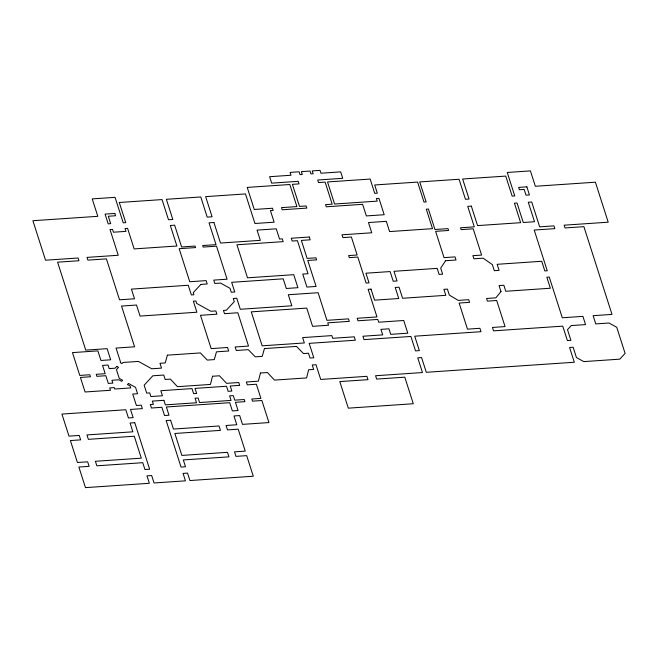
<?xml version="1.0" encoding="UTF-8"?>
<svg xmlns="http://www.w3.org/2000/svg" width="658" height="658" viewBox="0 0 658 658"><rect width="100%" height="100%" fill="white"/><g stroke="black" fill="none" stroke-linecap="round" stroke-linejoin="round"><path stroke-width="0.99" d="M212.501 376.253L210.445 384.445L177.487 386.682L170.389 379.115L165.166 379.469L163.752 375.052L152.821 375.792L144.151 385.193L146.685 393.106L149.711 392.9L150.888 396.552L162.436 395.771L160.823 390.712L191.996 388.598L193.617 393.657L196.635 393.451L195.015 388.393L226.525 386.254L228.145 391.313L231.83 391.058L230.218 386.007L239.676 385.366L238.764 382.52L226.566 383.351L219.468 375.784L212.501 376.253M260.436 373.004L258.388 381.188L246.38 382.002L247.285 384.848L256.365 384.231L260.897 398.386L251.817 399.003L252.507 401.15L261.884 400.516L268.949 422.576L242.498 424.369L239.685 415.576L233.985 415.963L236.798 424.755L226.072 425.487L227.487 429.896L238.212 429.172L245.237 451.125L234.511 451.849L235.959 456.372L246.692 455.649L253.281 476.236L189.923 480.537L187.538 473.094L183.064 473.398L185.449 480.842L154.054 482.972L151.669 475.528L146.973 475.849L149.358 483.293L85.474 487.627L78.878 467.032L89.126 466.341L87.678 461.817L77.43 462.508L70.398 440.556L80.646 439.865L79.24 435.448L68.991 436.147L61.926 414.079L125.81 409.745L128.442 417.962L133.138 417.649L130.506 409.432L142.358 408.626L141.24 405.155L136.395 405.484L132.735 394.052L137.58 393.723L135.548 387.365L128.45 383.441L127.438 384.535L130.136 386.032L130.745 387.924L114.739 389.01L114.286 387.587L109.738 387.899L110.495 390.268L85.088 391.987L80.424 377.445L90.467 376.763L89.825 374.747L79.782 375.43L72.47 352.606L97.886 350.879L100.954 360.461L110.676 359.803L107.114 348.666L85.746 350.122L57.591 262.18L78.96 260.733L78.088 258.002L45.542 260.206L32.9 220.718L97.803 216.317L92.227 198.881L115.068 197.334L123.227 222.815L125.736 222.643L119.279 202.491L162.041 199.588L168.497 219.739L172.815 219.451L166.359 199.3L200.764 196.964L207.212 217.115L212.09 216.786L205.641 196.635L245.475 193.929L254.942 223.498L274.139 222.19L270.422 210.576L273.169 210.395L272.478 208.241L254.284 209.474L247.219 187.407L289.833 184.511L296.898 206.587L281.484 207.632L282.175 209.779L306.801 208.109L306.11 205.962L299.489 206.406L292.423 184.339L299.045 183.886L298.222 181.337L271.68 183.138L269.624 176.706L291.017 175.25L290.112 172.404L299.102 171.796L300.015 174.641L302.269 174.485L301.356 171.639L310.041 171.055L310.954 173.901L313.159 173.753L312.246 170.899L320.035 170.373L320.948 173.219L340.671 171.886L342.728 178.318L317.699 180.012L318.513 182.57L325.118 182.118L332.191 204.194L325.578 204.638L326.269 206.793L362.632 204.325L366.35 215.931L384.198 214.722L378.967 198.379L376.401 198.552L377.231 201.134L334.585 204.029L327.519 181.953L370.166 179.058L374.739 193.362L377.305 193.189L374.673 184.98L417.6 182.069L424.007 202.08L426.129 201.94L419.722 181.921L459.054 179.256L465.469 199.267L469.055 199.029L462.648 179.009L505.739 176.089L512.146 196.1L514.753 195.919L507.244 172.462L530.422 170.891L535.349 186.272L595.408 182.2L608.214 222.19L564.145 225.184L565.025 227.948L583.901 226.665L611.998 314.401L593.121 315.684L595.753 323.909L609.004 323.004L616.735 327.281L625.1 353.395L619.778 359.161L583.778 361.604L576.416 357.533L573.134 347.268L569.589 347.514L574.311 362.245L426.294 372.288L421.572 357.557L417.74 357.82L422.461 372.551L375.578 375.734L376.647 379.09L404.793 377.182L413.298 403.741L348.304 408.157L339.799 381.591L367.97 379.682L366.893 376.318L320.726 379.452L316.013 364.721L312.254 364.976L313.669 369.385L308.635 369.73L306.587 377.922L274.509 380.094L267.411 372.527L260.436 373.004M167.395 355.164L165.216 362.936L159.984 363.29L161.531 368.11L151.751 368.776L138.443 361.423L123.071 362.459L122.018 363.603L120.266 362.64L120.603 362.27L116.055 348.066L134.577 346.807L121.533 306.06L136.519 305.041L140.055 316.079L196.898 312.221L193.362 301.183L195.919 301.01L196.693 303.428L210.889 311.275L215.849 310.938L216.885 314.195L200.493 315.305L211.152 348.608L227.553 347.49L228.671 351.002L216.482 351.833L214.294 359.605L207.319 360.082L200.353 352.927L167.395 355.164M264.417 348.576L262.229 356.356L255.255 356.825L248.296 349.669L236.288 350.484L235.161 346.98L248.51 346.075L237.842 312.772L224.501 313.677L223.457 310.42L226.368 310.222L234.281 301.652L233.269 298.477L236.765 298.239L240.302 309.276L291.839 305.781L288.303 294.743L318.102 292.72L326.944 320.331L348.501 318.867L349.299 321.367L327.742 322.831L328.515 325.241L312.591 326.327L306.751 308.092L251.282 311.859L262.155 345.82L304.35 342.958L302.631 337.595L331.838 335.613L332.693 338.286L354.251 336.822L355.336 340.219L309.17 343.353L313.792 357.779L310.033 358.034L308.487 353.214L303.461 353.56L296.495 346.404L264.417 348.576M445.573 260.724L440.687 268.135L442.628 274.189L439.116 274.427L437.183 268.374L393.961 271.302L397.054 280.974L393.221 281.229L390.12 271.565L365.938 273.202L369.031 282.874L366.128 283.072L357.804 257.056L349.299 257.632L348.641 255.584L357.146 255.008L351.38 237.012L342.884 237.587L341.987 234.807L371.745 232.784L368.472 222.544L386.32 221.335L389.594 231.575L432.52 228.663L426.277 209.17L428.399 209.022L434.963 229.519L447.999 228.63L448.591 230.464L435.621 231.345L444.035 257.632L455.015 256.891L456.01 260.017L445.573 260.724M500.993 291.584L495.852 297.852L486.583 298.485L487.43 301.134L496.7 300.5L505.056 326.59L492.439 327.445L493.533 330.842L562.755 326.146L567.369 340.573L570.905 340.326L567.492 329.65L571.259 325.57L585.546 324.6L582.914 316.375L562.294 317.773L549.249 277.034L546.831 277.199L550.359 288.237L505.78 291.264L503.864 285.268L499.077 285.597L500.993 291.584M116.795 366.391L115.134 368.2L109.17 368.603L108.035 365.05L102.541 365.429L105.198 373.703L96.249 374.312L96.899 376.327L105.839 375.718L108.299 383.408L112.847 383.096L111.942 380.258L118.843 379.789L121.648 381.336L122.659 380.242L119.221 378.342L116.441 369.648L118.547 367.361L116.795 366.391M200.879 284.404L193.246 292.67L193.913 294.759L191.355 294.932L188.262 285.259L131.427 289.117L134.52 298.79L119.534 299.801L106.423 258.865L87.901 260.124L87.029 257.393L118.251 255.271L110.018 229.56L112.526 229.387L113.431 232.208L125.966 231.361L125.061 228.54L127.603 228.367L134.142 248.913L176.903 246.01L170.323 225.464L174.641 225.176L181.624 246.98L195.072 246.067L195.566 247.589L179.165 248.699L189.743 281.739L206.143 280.621L207.212 283.976L200.879 284.404M114.821 213.447L105.066 214.105L108.183 223.835L110.692 223.662L108.315 216.243L115.561 215.758L114.821 213.447M526.861 186.847L518.619 187.407L519.368 189.743L524.179 189.422L526.022 195.163L529.443 194.924L526.861 186.847M213.924 222.503L209.047 222.84L216.03 244.644L202.689 245.549L203.174 247.071L216.515 246.166L227.092 279.206L213.751 280.111L214.829 283.458L220.529 283.072L230.012 288.311L231.262 292.218L234.758 291.988L231.665 282.315L283.211 278.819L286.304 288.484L297.918 287.694L293.748 274.682L247.515 277.816L236.938 244.776L283.17 241.642L282.282 238.862L279.535 239.043L276.261 228.803L257.056 230.111L260.338 240.351L220.504 243.049L213.924 222.503M471.325 206.11L467.731 206.357L474.295 226.846L460.534 227.783L461.118 229.617L473.192 228.795L481.607 255.082L472.872 255.674L473.875 258.8L483.145 258.175L492.365 264.623L494.306 270.685L499.085 270.364L497.144 264.302L541.731 261.275L544.824 270.94L547.25 270.775L534.206 230.037L554.817 228.639L553.937 225.875L539.667 226.846L531.713 202.014L528.284 202.245L534.526 221.738L523.266 222.503L517.024 203.009L514.416 203.182L520.659 222.684L477.568 225.604L471.325 206.11M309.293 237.028L291.288 238.245L292.185 241.034L297.432 240.672L308.01 273.712L302.762 274.065L306.924 287.085L316.103 286.46L307.771 260.453L316.605 259.852L315.947 257.804L307.113 258.405L301.356 240.409L310.181 239.808L309.293 237.028M371.03 289.125L368.135 289.323L376.976 316.934L357.179 318.275L357.977 320.783L377.774 319.434L378.663 322.206L403.732 320.504L407.796 333.187L390.729 334.346L388.952 328.811L380.949 329.354L382.726 334.889L362.928 336.23L364.014 339.635L410.896 336.452L415.519 350.87L419.352 350.615L414.737 336.189L480.998 331.698L479.912 328.293L467.476 329.14L459.128 303.05L469.565 302.343L468.718 299.694L458.281 300.402L449.324 295.088L447.399 289.101L443.895 289.339L445.811 295.327L402.589 298.263L399.052 287.225L395.219 287.48L398.756 298.526L374.566 300.163L371.03 289.125M163.891 400.319L152.343 401.109L153.372 404.325L150.345 404.53L151.455 408.009L161.901 407.294L164.533 415.511L169.007 415.214L166.375 406.998L229.732 402.696L232.364 410.913L238.064 410.526L235.432 402.309L244.899 401.668L244.208 399.521L234.75 400.163L233.286 395.614L229.601 395.861L231.057 400.409L199.547 402.548L198.091 398L195.072 398.205L196.528 402.754L165.355 404.867L163.891 400.319M134.75 422.699L130.062 423.02L132.875 431.812L86.946 434.93L88.361 439.338L134.29 436.221L141.314 458.174L95.385 461.291L96.833 465.815L142.761 462.697L144.949 469.524L149.646 469.212L134.75 422.699M170.619 420.265L166.153 420.569L181.04 467.081L185.515 466.777L183.327 459.942L228.918 456.849L227.471 452.326L181.879 455.426L174.855 433.474L220.446 430.373L219.032 425.965L173.441 429.057L170.619 420.265"/></g></svg>
